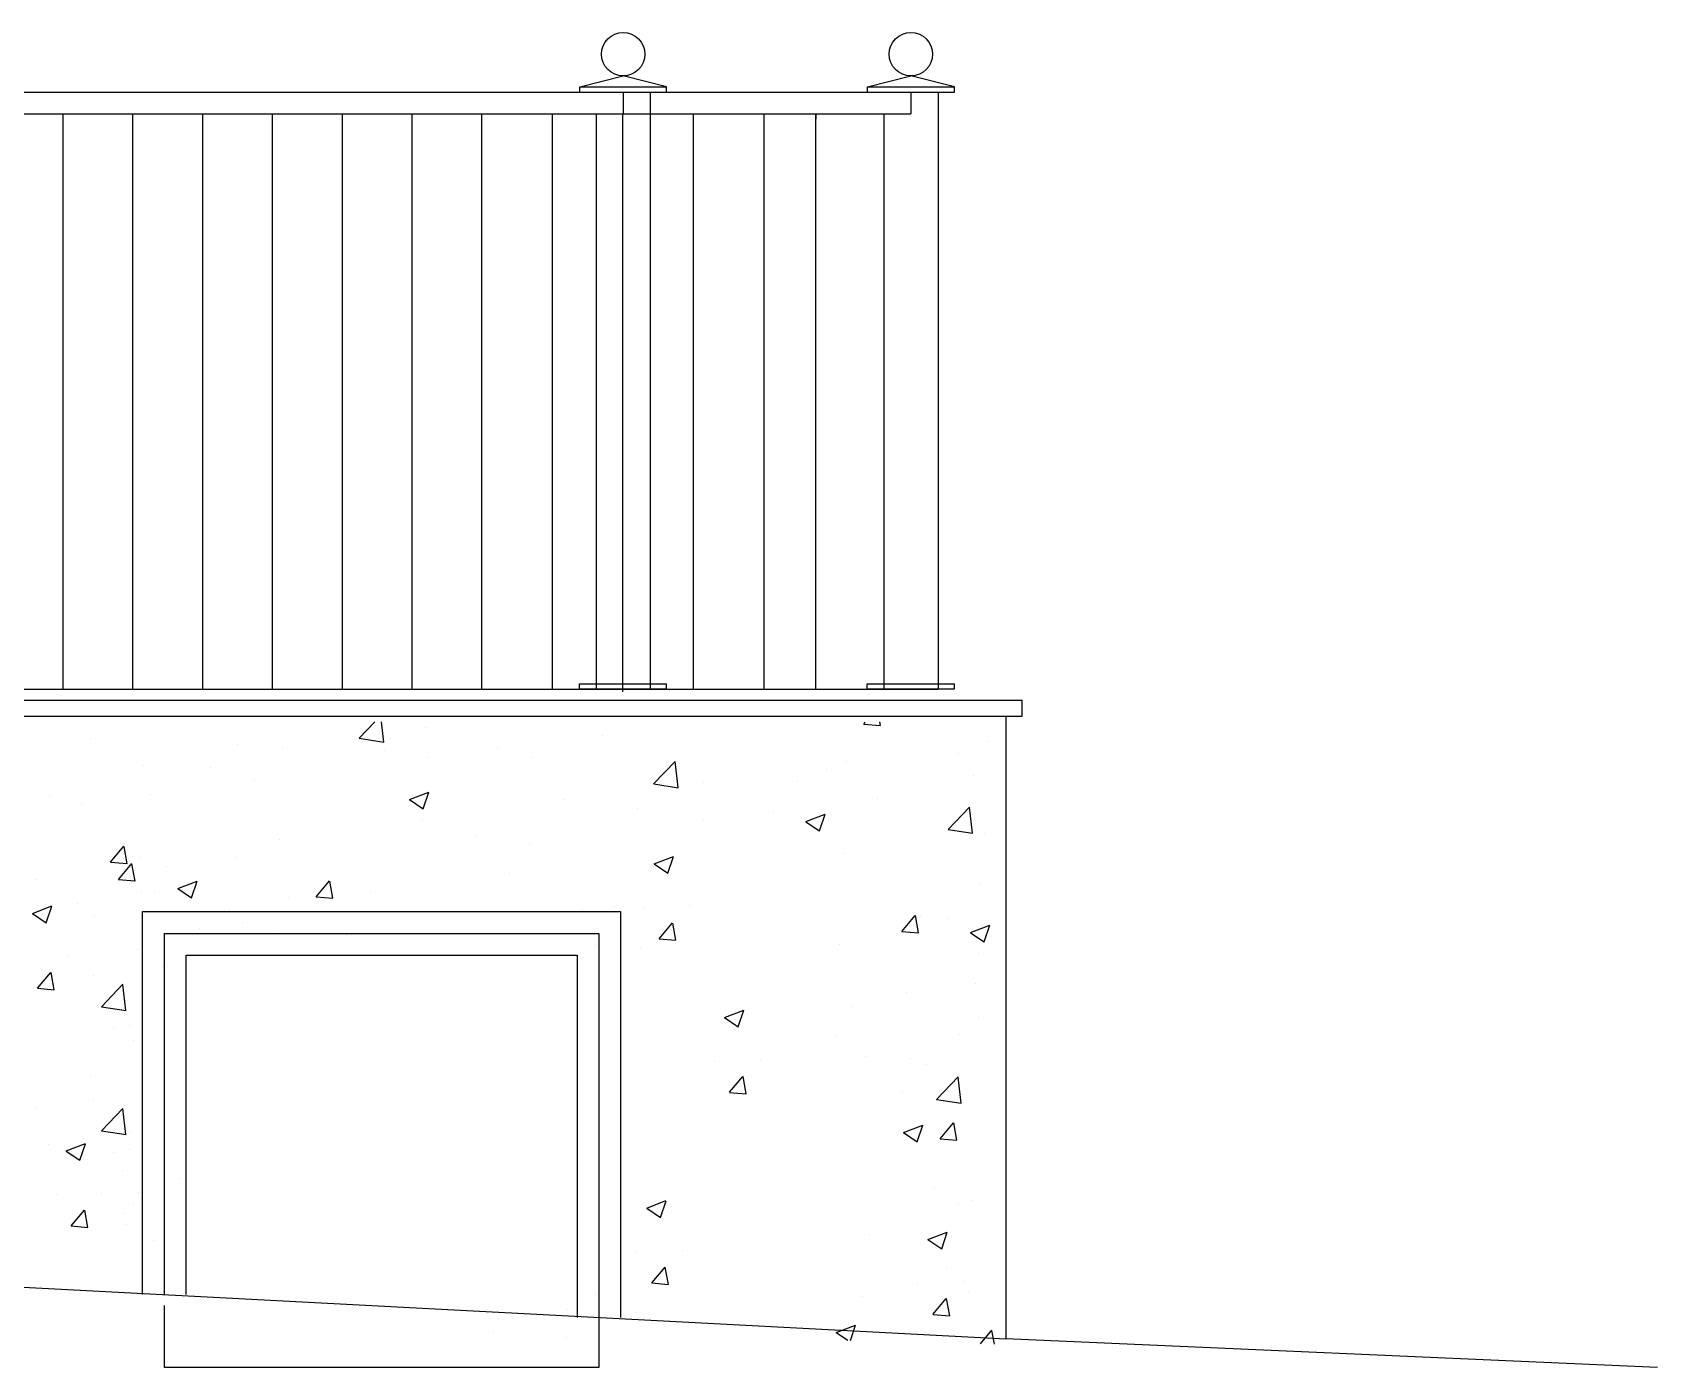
# Model space of a CAD drawing. Extents: x -133165 to 20117, y 15722 to 63536.
# Drawn here: x 9584 to 12577, y 47085 to 49545 of the extents above; entities that cross this region are included whole.
import ezdxf

# ---------------------------------------------------------------- set-up
doc = ezdxf.new("R2010")
doc.units = 0
doc.layers.get('0').update_dxf_attribs({"linetype": 'CONTINUOUS'})
doc.layers.add('DOORS', color=32, linetype='CONTINUOUS')
doc.layers.add('WALL', color=5, linetype='CONTINUOUS')

msp = doc.modelspace()

# ---------------------------------------------------------------- linework, layer by layer
at = {"ltscale": 10}
for p, q in [((10592.3, 49444.6), (10672.3, 49464.6)), ((10592.3, 49444.6), (10752.3, 49444.6)), ((10592.3, 49434.6), (10592.3, 49444.6)), ((10752.3, 49444.6), (10672.3, 49464.6)), ((10752.3, 49434.6), (10752.3, 49444.6)), ((11122.3, 49444.6), (11202.3, 49464.6)), ((11122.3, 49434.6), (11122.3, 49444.6)), ((11122.3, 49444.6), (11282.3, 49444.6)), ((11282.3, 49444.6), (11202.3, 49464.6)), ((11282.3, 49434.6), (11282.3, 49444.6)), ((9333.1, 49434.6), (11202.3, 49434.6)), ((10592.3, 49434.6), (10752.3, 49434.6)), ((10672.3, 49434.6), (10672.3, 49394.6)), ((10722.3, 49434.6), (10722.3, 48334.6)), ((11122.3, 49434.6), (11282.3, 49434.6)), ((11202.3, 49434.6), (11202.3, 49394.6)), ((11252.3, 49434.6), (11252.3, 48334.6)), ((9333.1, 49394.6), (11202.3, 49394.6)), ((9640.1, 49394.6), (9640.1, 48334.6)), ((9768.7, 49394.6), (9768.7, 48334.6)), ((9897.3, 49394.6), (9897.3, 48334.6)), ((10026, 49394.6), (10026, 48334.6)), ((10154.6, 49394.6), (10154.6, 48334.6)), ((10283.2, 49394.6), (10283.2, 48334.6)), ((10411.9, 48334.6), (10411.9, 49394.6)), ((10541.9, 48334.6), (10541.9, 49394.6)), ((10622.3, 49394.6), (10622.3, 48334.6)), ((10671.9, 48329.9), (10671.9, 49394.6)), ((10801.9, 48334.6), (10801.9, 49394.6)), ((10931.9, 48334.6), (10931.9, 49394.6)), ((11027.3, 48334.6), (11027.3, 49394.6)), ((11027.3, 49394.6), (11027.3, 49384.6)), ((11152.3, 49394.6), (11152.3, 48334.6)), ((-2.8, 48314.6), (11407.3, 48314.6)), ((9482.2, 48334.6), (11252.3, 48334.6)), ((11407.3, 48284.6), (11407.3, 48314.6)), ((9562.2, 48284.6), (11407.3, 48284.6)), ((11377.3, 48284.6), (11377.3, 47137.5)), ((10186.2, 48244.3), (10214.8, 48274.1)), ((10231.4, 48237.2), (10227.1, 48274.1)), ((10308.7, 48264.3), (10308.7, 48264.3)), ((10633.9, 48249.9), (10633.9, 48249.9)), ((11115.3, 48270.4), (11118.3, 48274.1)), ((11115.3, 48270.4), (11145.7, 48267.7)), ((11146, 48267.6), (11144.8, 48274.1)), ((9691, 48243.9), (9691, 48243.9)), ((9962.2, 48232.4), (9962.2, 48232.4)), ((10044.9, 48226.2), (10044.9, 48226.2)), ((10186.3, 48244.1), (10231.5, 48237.1)), ((10207.7, 48241), (10207.7, 48241)), ((10233.3, 48221), (10233.3, 48221)), ((10441.5, 48224.6), (10441.5, 48224.6)), ((11290.4, 48215.8), (11290.4, 48215.8)), ((11344.6, 48237.4), (11344.6, 48237.4)), ((9788.3, 48193.7), (9788.3, 48193.7)), ((9911.4, 48190.1), (9911.4, 48190.1)), ((10314.3, 48207.8), (10314.3, 48207.8)), ((10504.5, 48209.5), (10504.5, 48209.5)), ((10728.4, 48160.2), (10768, 48201.4)), ((10773.6, 48153.1), (10768, 48201.3)), ((10775.7, 48198), (10775.7, 48198)), ((11046.9, 48186.6), (11046.9, 48186.6)), ((11083.8, 48201.6), (11083.8, 48201.6)), ((9993.5, 48165.6), (9993.5, 48165.6)), ((10728.5, 48160.1), (10773.7, 48153)), ((10820, 48163.5), (10820, 48163.5)), ((10994.2, 48164.9), (10994.2, 48164.9)), ((11318.1, 48175.1), (11318.1, 48175.1)), ((9615.1, 48139.3), (9615.1, 48139.3)), ((9801.1, 48140.2), (9801.1, 48140.2)), ((10278.8, 48131.2), (10314.3, 48144.9)), ((10278.9, 48131.1), (10304.1, 48114.1)), ((10304.2, 48114.1), (10314.5, 48144.8)), ((10563.4, 48131), (10563.4, 48131)), ((11140.7, 48133.8), (11140.7, 48133.8)), ((9673.9, 48123.5), (9673.9, 48123.5)), ((10697.9, 48114.1), (10697.9, 48114.1)), ((10948.3, 48108.5), (10948.3, 48108.5)), ((11008.8, 48090.6), (11044.4, 48104.2)), ((11034.2, 48073.4), (11044.5, 48104.1)), ((11270.6, 48076.1), (11310.1, 48117.4)), ((11315.7, 48069), (11310.1, 48117.2)), ((10302.5, 48095.2), (10302.5, 48095.2)), ((10821.1, 48091.8), (10821.1, 48091.8)), ((11008.9, 48090.4), (11034.2, 48073.4)), ((11270.6, 48076), (11315.8, 48069)), ((11338.5, 48068.2), (11338.5, 48068.2)), ((9728.3, 48015.8), (9752.8, 48045)), ((9759.1, 48013), (9753.2, 48044.9)), ((10038.7, 48057.1), (10038.7, 48057.1)), ((10401.7, 48063.2), (10401.7, 48063.2)), ((10500.3, 48049.5), (10500.3, 48049.5)), ((9728.3, 48015.8), (9758.7, 48013.1)), ((9742.7, 47984), (9767.1, 48013.1)), ((9755.4, 48012.4), (9755.4, 48012.4)), ((9773.4, 47981.1), (9767.6, 48013)), ((9782.1, 48024.6), (9782.1, 48024.6)), ((9830.7, 48007.5), (9830.7, 48007.5)), ((9957.9, 48024.2), (9957.9, 48024.2)), ((10729.3, 48012.6), (10764.9, 48026.2)), ((10729.4, 48012.5), (10754.7, 47995.4)), ((10754.7, 47995.4), (10765, 48026.1)), ((11077.6, 48032.5), (11077.6, 48032.5)), ((9592.1, 47984.3), (9592.1, 47984.3)), ((9742.7, 47983.9), (9773.1, 47981.3)), ((9851.9, 47967.4), (9887.5, 47981.1)), ((9877.3, 47950.2), (9887.6, 47980.9)), ((10107, 47952.1), (10131.5, 47981.3)), ((10137.8, 47949.2), (10131.9, 47981.1)), ((10463.8, 47994.4), (10463.8, 47994.4)), ((9784.4, 47961.4), (9784.4, 47961.4)), ((9809.1, 47961.5), (9809.1, 47961.5)), ((9852, 47967.3), (9877.3, 47950.2)), ((9859.9, 47965.2), (9859.9, 47965.2)), ((9863.2, 47972.8), (9863.2, 47972.8)), ((10055.6, 47949.9), (10055.6, 47949.9)), ((10107.1, 47952), (10137.4, 47949.4)), ((10207.2, 47961.9), (10207.2, 47961.9)), ((11327.8, 47975.7), (11327.8, 47975.7)), ((9584.5, 47921.5), (9620.1, 47935.2)), ((9584.6, 47921.4), (9609.9, 47904.3)), ((9609.9, 47904.3), (9620.2, 47935)), ((9667.5, 47939.9), (9667.5, 47939.9)), ((9699.2, 47916.1), (9699.2, 47916.1)), ((9946.4, 47926.1), (9946.4, 47926.1)), ((10598, 47927), (10598, 47927)), ((10657, 47933.5), (10657, 47933.5)), ((10710.9, 47931.8), (10710.9, 47931.8)), ((10795.2, 47935.1), (10795.2, 47935.1)), ((11185.8, 47888.3), (11210.3, 47917.5)), ((11216.5, 47885.5), (11210.7, 47917.3)), ((9891.5, 47893.1), (9891.5, 47893.1)), ((9970.4, 47904.6), (9970.4, 47904.6)), ((10032.5, 47888), (10032.5, 47888)), ((10738.6, 47874.6), (10763.1, 47903.8)), ((10769.4, 47871.8), (10763.5, 47903.7)), ((11185.8, 47888.3), (11216.2, 47885.6)), ((11219.1, 47915.5), (11219.1, 47915.5)), ((11269.5, 47912.7), (11269.5, 47912.7)), ((11312, 47886), (11347.6, 47899.7)), ((11332.3, 47899.1), (11332.3, 47899.1)), ((11337.5, 47868.9), (11347.8, 47899.6)), ((10162.7, 47881.7), (10162.7, 47881.7)), ((10623.2, 47861.8), (10623.2, 47861.8)), ((10705.1, 47858.8), (10705.1, 47858.8)), ((10738.7, 47874.6), (10769, 47871.9)), ((11071.5, 47863.4), (11071.5, 47863.4)), ((11312.1, 47885.9), (11337.4, 47868.9)), ((9650.4, 47844), (9650.4, 47844)), ((9775.9, 47855.5), (9775.9, 47855.5)), ((11326.3, 47847.3), (11326.3, 47847.3)), ((9593.8, 47783.5), (9618.3, 47812.7)), ((9624.6, 47780.7), (9618.7, 47812.6)), ((9697.1, 47807.1), (9697.1, 47807.1)), ((9824.2, 47823.8), (9824.2, 47823.8)), ((9593.9, 47783.5), (9624.2, 47780.8)), ((9711.4, 47749.4), (9751, 47790.7)), ((9756.6, 47742.3), (9751, 47790.6)), ((11194.2, 47775.4), (11194.2, 47775.4)), ((11321.4, 47792.1), (11321.4, 47792.1)), ((9711.5, 47749.3), (9756.7, 47742.3)), ((9726.2, 47764.9), (9726.2, 47764.9)), ((10858.9, 47729.6), (10894.5, 47743.3)), ((10884.3, 47712.5), (10894.6, 47743.2)), ((11094.9, 47750.3), (11094.9, 47750.3)), ((9734.4, 47709.3), (9734.4, 47709.3)), ((9762.2, 47714.6), (9762.2, 47714.6)), ((10859, 47729.5), (10884.3, 47712.5)), ((11326.1, 47730), (11326.1, 47730)), ((9769.7, 47686.4), (9769.7, 47686.4)), ((11065.3, 47694.3), (11065.3, 47694.3)), ((11291.8, 47698.6), (11291.8, 47698.6)), ((10840.5, 47648.8), (10840.5, 47648.8)), ((10924.8, 47652.1), (10924.8, 47652.1)), ((11118.1, 47657.3), (11118.1, 47657.3)), ((11200.6, 47654.1), (11200.6, 47654.1)), ((9690.6, 47623.5), (9690.6, 47623.5)), ((10868.2, 47591.7), (10892.7, 47620.9)), ((10899, 47588.8), (10893.1, 47620.7)), ((11231.5, 47642.5), (11231.5, 47642.5)), ((11249.5, 47578.7), (11289.1, 47620)), ((11294.7, 47571.6), (11289.1, 47619.9)), ((10868.3, 47591.6), (10898.6, 47589)), ((11187.7, 47591.7), (11187.7, 47591.7)), ((9592.6, 47564.5), (9592.6, 47564.5)), ((9697.1, 47578.6), (9697.1, 47578.6)), ((9711.4, 47521), (9751, 47562.2)), ((9756.6, 47513.9), (9751, 47562.1)), ((11249.6, 47578.6), (11294.7, 47571.6)), ((9726.2, 47536.4), (9726.2, 47536.4)), ((11188.4, 47517.7), (11224, 47531.3)), ((11213.9, 47500.5), (11224.2, 47531.2)), ((11256.2, 47506.2), (11280.7, 47535.4)), ((11287, 47503.4), (11281.1, 47535.2)), ((9646.5, 47483.6), (9682.1, 47497.2)), ((9671.9, 47466.4), (9682.2, 47497.1)), ((9711.5, 47520.8), (9756.7, 47513.8)), ((9763.6, 47517.3), (9763.6, 47517.3)), ((11188.5, 47517.5), (11213.8, 47500.5)), ((11256.3, 47506.2), (11286.7, 47503.5)), ((9613.6, 47496), (9613.6, 47496)), ((9646.6, 47483.5), (9671.9, 47466.4)), ((9734.4, 47480.8), (9734.4, 47480.8)), ((9762.2, 47486.2), (9762.2, 47486.2)), ((9749.3, 47448.4), (9749.3, 47448.4)), ((9855.6, 47432.1), (9855.6, 47432.1)), ((11246.5, 47416.7), (11246.5, 47416.7)), ((9628.1, 47402.8), (9628.1, 47402.8)), ((9712.4, 47406.1), (9712.4, 47406.1)), ((9770.4, 47386.8), (9770.4, 47386.8)), ((9779.8, 47406.4), (9779.8, 47406.4)), ((10715.7, 47378.4), (10751.2, 47392.1)), ((10715.8, 47378.3), (10741, 47361.3)), ((10741.1, 47361.3), (10751.4, 47392)), ((11290.3, 47386.3), (11290.3, 47386.3)), ((11313.7, 47391.8), (11313.7, 47391.8)), ((9655.8, 47345.6), (9680.3, 47374.8)), ((9686.6, 47342.8), (9680.7, 47374.6)), ((9753.9, 47369.1), (9753.9, 47369.1)), ((9757.4, 47348.2), (9757.4, 47348.2)), ((9655.9, 47345.6), (9686.2, 47342.9)), ((9807.7, 47318.2), (9807.7, 47318.2)), ((11126.3, 47329.5), (11126.3, 47329.5)), ((11233.6, 47320.4), (11269.2, 47334.1)), ((11233.7, 47320.3), (11259, 47303.3)), ((11259, 47303.3), (11269.3, 47334)), ((10697.2, 47297.7), (10697.2, 47297.7)), ((10781.6, 47301), (10781.6, 47301)), ((10725, 47240.5), (10749.5, 47269.7)), ((10755.7, 47237.7), (10749.9, 47269.5)), ((11268, 47269.4), (11268, 47269.4)), ((10725, 47240.5), (10755.4, 47237.8)), ((11215.2, 47239.7), (11215.2, 47239.7)), ((11299.5, 47242.9), (11299.5, 47242.9)), ((10621.7, 47218.5), (10621.7, 47218.5)), ((11112.9, 47216.3), (11112.9, 47216.3)), ((11242.9, 47182.5), (11267.4, 47211.7)), ((11273.7, 47179.6), (11267.8, 47211.5)), ((11307.6, 47222.7), (11307.6, 47222.7)), ((10443.3, 47174.3), (10443.3, 47174.3)), ((10570.5, 47191), (10570.5, 47191)), ((10696.7, 47186.9), (10696.7, 47186.9)), ((11243, 47182.4), (11273.3, 47179.8)), ((10432.9, 47148.8), (10432.9, 47148.8)), ((10568.1, 47139.5), (10568.1, 47139.5)), ((11064.8, 47149.3), (11100.4, 47162.9)), ((11064.9, 47149.2), (11086.2, 47134.8)), ((11091.1, 47134.7), (11100.5, 47162.8)), ((11330.3, 47128.3), (11351.2, 47153.3)), ((11356.3, 47127.7), (11351.6, 47153.1))]:
    msp.add_line(p, q, dxfattribs=at)
for points in [[(10591.8, 48344.6), (10751.8, 48344.6), (10751.8, 48334.6), (10591.8, 48334.6)], [(11121.8, 48344.6), (11281.8, 48344.6), (11281.8, 48334.6), (11121.8, 48334.6)]]:
    msp.add_lwpolyline(points, close=True, dxfattribs=at)
for points in [[(9827.3, 47219.1), (9827.3, 47884.6), (10627.3, 47884.6), (10627.3, 47084.6)], [(10627.3, 47157), (10627.3, 47084.6), (9827.3, 47084.6), (9827.3, 47199.1)]]:
    msp.add_lwpolyline(points, dxfattribs=at)
for centre in [(10672.3, 49504.6), (11202.3, 49504.6)]:
    msp.add_circle(centre, 40, dxfattribs=at)
at = {"layer": 'DOORS', "ltscale": 100}
for points in [[(9787.3, 47219.1), (9787.3, 47924.6), (10667.3, 47924.6), (10667.3, 47177)], [(9867.3, 47219.1), (9867.3, 47844.6), (10587.3, 47844.6), (10587.3, 47177)]]:
    msp.add_lwpolyline(points, dxfattribs=at)
at = {"layer": 'WALL', "color": 5, "ltscale": 100}
for p in [(9532.2, 47234.6), (12577.3, 47084.6)]:
    msp.add_line(p, (11377.3, 47137.5), dxfattribs=at)

doc.saveas('drawing.dxf')
